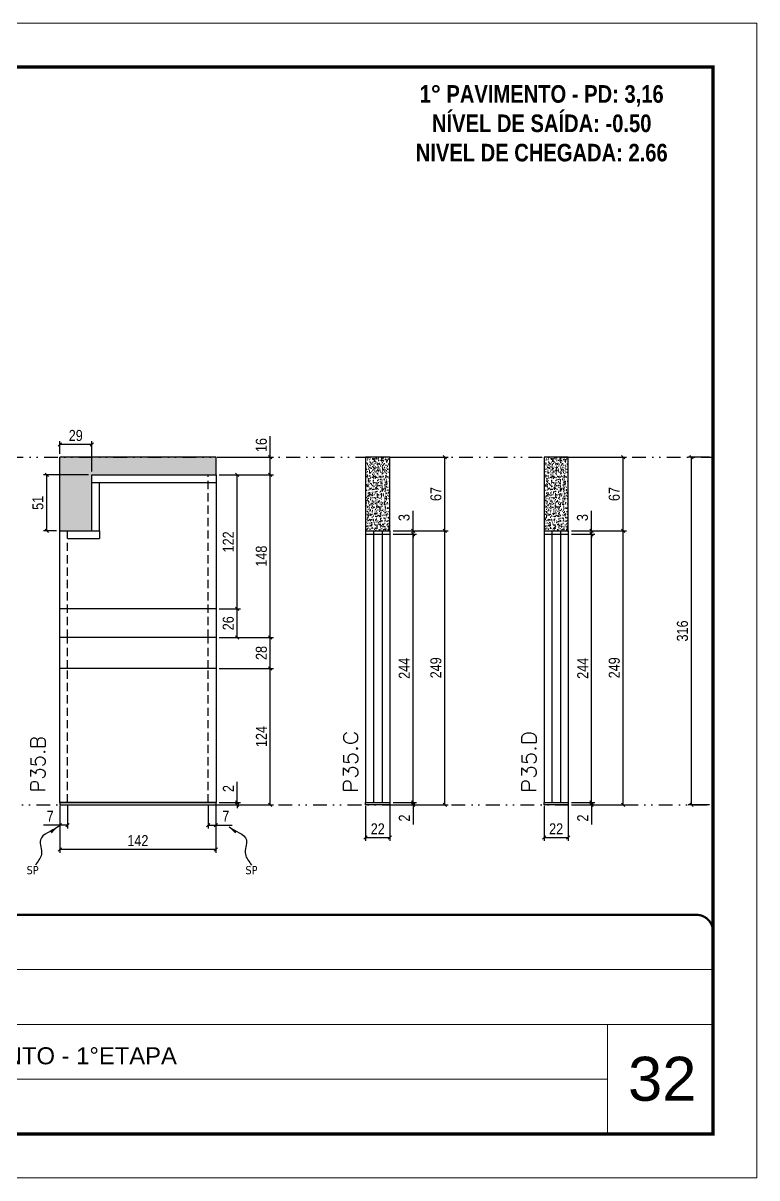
# Model space of a CAD drawing. Extents: x 14400 to 24104, y -21631 to 6985.
# Drawn here: x 20000 to 20667, y -2105 to -1055 of the extents above; entities that cross this region are included whole.
import ezdxf

# ---------------------------------------------------------------- set-up
doc = ezdxf.new("R2010")
doc.units = 0
for name, pattern in [('CONTINUO', [0]), ('DASHED', [0.75, 0.5, -0.25]), ('DIVIDE2', [0.625, 0.25, -0.125, 0, -0.125, 0, -0.125]), ('HIDDEN', [0.375, 0.25, -0.125])]:
    doc.linetypes.add(name, pattern=pattern)
for name, color, linetype, lineweight in [('CARIMBO', 255, 'Continuous', 9), ('Folhas', 255, 'Continuous', 9), ('SARRAFO DE PRESSAO', 251, 'DASHED', 9), ('Texto Seção', 7, 'Continuous', 15)]:
    doc.layers.add(name, color=color, linetype=linetype, lineweight=lineweight)
for name, color, linetype in [('COTA', 241, 'Continuous'), ('NOMENCLATURA', 7, 'Continuous'), ('Nível', 160, 'Continuous'), ('Painéis', 200, 'Continuous'), ('SARR_2.2x7', 40, 'Continuous'), ('texto', 7, 'Continuous')]:
    doc.layers.add(name, color=color, linetype=linetype)
doc.styles.add('ARIAL', font='arial.ttf')
doc.styles.add('COTA TECNICA', font='techl___.ttf', dxfattribs={"height": 10})
doc.styles.add('COTA TECNICA-50', font='techl___.ttf', dxfattribs={"height": 10})
doc.styles.add('REGUA-120', font='ROMANS.shx', dxfattribs={"height": 15})
doc.styles.add('ROMANC', font='techb___.ttf', dxfattribs={"height": 2.5})
doc.styles.get("Standard").update_dxf_attribs({"font": 'arial.ttf'})
doc.dimstyles.new('COTA PAINEL-50', dxfattribs={"dimtxt": 10, "dimasz": 3, "dimexe": 3, "dimexo": 3, "dimgap": 3, "dimtad": 1, "dimdec": 1, "dimzin": 12, "dimdsep": 46, "dimtxsty": 'COTA TECNICA-50', "dimblk1": 'OBLIQUE', "dimblk2": 'OBLIQUE', "dimsah": 1, "dimcen": 0.9, "dimclrd": 4, "dimclre": 4, "dimclrt": 240, "dimadec": 1, "dimazin": 3, "dimtfac": 1, "dimtdec": 1, "dimtmove": 0, "dimatfit": 3, "dimfxl": 1, "dimtolj": 1, "dimtzin": 12, "dimarcsym": 0})
doc.dimstyles.new('PAINEL', dxfattribs={"dimtxt": 10, "dimasz": 3, "dimexe": 3, "dimexo": 3, "dimgap": 3, "dimtad": 1, "dimdec": 1, "dimzin": 12, "dimdsep": 46, "dimtxsty": 'COTA TECNICA', "dimblk1": 'OBLIQUE', "dimblk2": 'OBLIQUE', "dimsah": 1, "dimcen": 0.9, "dimclrd": 4, "dimclre": 4, "dimclrt": 240, "dimadec": 1, "dimazin": 3, "dimtfac": 1, "dimtdec": 1, "dimtmove": 0, "dimatfit": 3, "dimfxl": 1, "dimtolj": 1, "dimtzin": 12, "dimarcsym": 0})
doc.dimstyles.get("Standard").update_dxf_attribs({"dimtxt": 0.18, "dimasz": 0.18, "dimexe": 0.18, "dimexo": 0.0625, "dimgap": 0.09, "dimtad": 0, "dimtih": 1, "dimtoh": 1, "dimdec": 4, "dimzin": 0, "dimdsep": 46, "dimtxsty": 'Standard', "dimcen": 0.09, "dimadec": 0, "dimazin": 0, "dimtfac": 1, "dimtdec": 4, "dimtofl": 0, "dimtmove": 0, "dimatfit": 3, "dimfxl": 1, "dimtolj": 1, "dimtzin": 0, "dimarcsym": 0})

# ---------------------------------------------------------------- blocks, each defined once
blk = doc.blocks.new('9999999999')
at = {"color": 30, "linetype": 'CONTINUO'}
for p, q in [((98564.6, 34379.6), (99584, 34379.6)), ((98564.6, 34329.8), (99488, 34329.8)), ((99584, 34329.8), (99488, 34329.8)), ((99488, 34329.8), (99488, 34230.2)), ((98564.6, 34280), (99488, 34280))]:
    blk.add_line(p, q, dxfattribs=at)
at = {"color": 30, "linetype": 'CONTINUO', "const_width": 2}
blk.add_lwpolyline([(99584, 34230.2), (99584, 34414.4, 0.414214), (99569, 34429.4), (98229, 34429.4, 0.414214), (98214, 34414.4), (98214, 34245.2, 0.414214), (98229, 34230.2), (99584, 34230.2)], format="xyb", dxfattribs=at)
at = {"layer": 'Folhas'}
blk.add_lwpolyline([(98139, 34190.2), (99624, 34190.2), (99624, 35240.2), (98139, 35240.2)], close=True, dxfattribs=at)
at = {"layer": 'Folhas', "color": 30, "const_width": 3}
blk.add_lwpolyline([(98214, 34230.2), (99584, 34230.2), (99584, 35200.2), (98214, 35200.2)], close=True, dxfattribs=at)
at = {"color": 7, "linetype": 'Continuous', "ltscale": 5, "style": 'ARIAL'}
blk.add_text('1°PAVIMENTO - 1°ETAPA', height=15.483, dxfattribs=at).set_placement((98837.7, 34293.5))
blk = doc.blocks.new('_Oblique')
at = {"color": 0, "linetype": 'ByBlock', "lineweight": -2}
blk.add_line((-0.5, -0.5), (0.5, 0.5), dxfattribs=at)
blk = doc.blocks.new('*D1752')
at = {"layer": 'COTA', "color": 4, "lineweight": -2, "transparency": 16777216}
for p, q in [((20311.2, -1767), (20311.2, -1798.9)), ((20333.2, -1767), (20333.2, -1798.9)), ((20311.2, -1795.9), (20333.2, -1795.9))]:
    blk.add_line(p, q, dxfattribs=at)
at = {"layer": 'Defpoints', "color": 0, "transparency": 16777216}
for p in [(20311.2, -1764), (20333.2, -1764), (20333.2, -1795.9)]:
    blk.add_point(p, dxfattribs=at)
at = {"layer": 'COTA', "color": 4, "lineweight": -2, "transparency": 16777216, "xscale": 3, "yscale": 3, "zscale": 3, "rotation": 180}
blk.add_blockref('_Oblique', (20311.2, -1795.9), dxfattribs=at)
at = {"layer": 'COTA', "color": 4, "lineweight": -2, "transparency": 16777216, "xscale": 3, "yscale": 3, "zscale": 3}
blk.add_blockref('_Oblique', (20333.2, -1795.9), dxfattribs=at)
at = {"layer": 'COTA', "color": 240, "transparency": 16777216, "insert": (20322.2, -1787.9), "char_height": 10, "attachment_point": 5, "style": 'COTA TECNICA'}
blk.add_mtext('\\A1;22', dxfattribs=at)
blk = doc.blocks.new('*D1753')
at = {"layer": 'COTA', "color": 4, "lineweight": -2, "transparency": 16777216}
for p, q in [((20354.4, -1764), (20354.4, -1761)), ((20336.2, -1764), (20357.4, -1764)), ((20336.2, -1766), (20357.4, -1766)), ((20354.4, -1764), (20354.4, -1766)), ((20354.4, -1766), (20354.4, -1784.1))]:
    blk.add_line(p, q, dxfattribs=at)
at = {"layer": 'Defpoints', "color": 0, "transparency": 16777216}
for p in [(20333.2, -1764), (20333.2, -1766), (20354.4, -1764)]:
    blk.add_point(p, dxfattribs=at)
at = {"layer": 'COTA', "color": 4, "lineweight": -2, "transparency": 16777216, "xscale": 3, "yscale": 3, "zscale": 3}
for p, rotation in [((20354.4, -1764), 270), ((20354.4, -1766), 90)]:
    blk.add_blockref('_Oblique', p, dxfattribs=dict(at, rotation=rotation))
at = {"layer": 'COTA', "color": 240, "transparency": 16777216, "insert": (20346.4, -1778.1), "char_height": 10, "attachment_point": 5, "rotation": 90, "style": 'COTA TECNICA-50'}
blk.add_mtext('\\A1;2', dxfattribs=at)
blk = doc.blocks.new('*D1754')
at = {"layer": 'COTA', "color": 4, "lineweight": -2, "transparency": 16777216}
for p, q in [((20336.2, -1517), (20386.2, -1517)), ((20383.2, -1766), (20383.2, -1517)), ((20336.2, -1766), (20386.2, -1766))]:
    blk.add_line(p, q, dxfattribs=at)
at = {"layer": 'Defpoints', "color": 0, "transparency": 16777216}
for p in [(20333.2, -1517), (20383.2, -1517), (20333.2, -1766)]:
    blk.add_point(p, dxfattribs=at)
at = {"layer": 'COTA', "color": 4, "lineweight": -2, "transparency": 16777216, "xscale": 3, "yscale": 3, "zscale": 3}
for p, rotation in [((20383.2, -1517), 90), ((20383.2, -1766), 270)]:
    blk.add_blockref('_Oblique', p, dxfattribs=dict(at, rotation=rotation))
at = {"layer": 'COTA', "color": 240, "transparency": 16777216, "insert": (20375.1, -1641.5), "char_height": 10, "attachment_point": 5, "rotation": 90, "style": 'COTA TECNICA-50'}
blk.add_mtext('\\A1;249', dxfattribs=at)
blk = doc.blocks.new('*D1759')
at = {"layer": 'COTA', "color": 4, "lineweight": -2, "transparency": 16777216}
for p, q in [((20336.2, -1450), (20386.2, -1450)), ((20383.2, -1517), (20383.2, -1450)), ((20336.2, -1517), (20386.2, -1517))]:
    blk.add_line(p, q, dxfattribs=at)
at = {"layer": 'Defpoints', "color": 0, "transparency": 16777216}
for p in [(20333.2, -1450), (20383.2, -1450), (20333.2, -1517)]:
    blk.add_point(p, dxfattribs=at)
at = {"layer": 'COTA', "color": 4, "lineweight": -2, "transparency": 16777216, "xscale": 3, "yscale": 3, "zscale": 3}
for p, rotation in [((20383.2, -1450), 90), ((20383.2, -1517), 270)]:
    blk.add_blockref('_Oblique', p, dxfattribs=dict(at, rotation=rotation))
at = {"layer": 'COTA', "color": 240, "transparency": 16777216, "insert": (20375.1, -1483.5), "char_height": 10, "attachment_point": 5, "rotation": 90, "style": 'COTA TECNICA'}
blk.add_mtext('\\A1;67', dxfattribs=at)
blk = doc.blocks.new('*D1736')
at = {"layer": 'COTA', "color": 4, "lineweight": -2, "transparency": 16777216}
for p, q in [((20033.1, -1767), (20033.1, -1809.7)), ((20175.1, -1767), (20175.1, -1809.7)), ((20175.1, -1806.7), (20033.1, -1806.7))]:
    blk.add_line(p, q, dxfattribs=at)
at = {"layer": 'Defpoints', "color": 0, "transparency": 16777216}
for p in [(20033.1, -1764), (20175.1, -1764), (20033.1, -1806.7)]:
    blk.add_point(p, dxfattribs=at)
at = {"layer": 'COTA', "color": 4, "lineweight": -2, "transparency": 16777216, "xscale": 3, "yscale": 3, "zscale": 3, "rotation": 180}
blk.add_blockref('_Oblique', (20033.1, -1806.7), dxfattribs=at)
at = {"layer": 'COTA', "color": 4, "lineweight": -2, "transparency": 16777216, "xscale": 3, "yscale": 3, "zscale": 3}
blk.add_blockref('_Oblique', (20175.1, -1806.7), dxfattribs=at)
at = {"layer": 'COTA', "color": 240, "transparency": 16777216, "insert": (20104.1, -1798.6), "char_height": 10, "attachment_point": 5, "style": 'COTA TECNICA'}
blk.add_mtext('\\A1;142', dxfattribs=at)
blk = doc.blocks.new('*D1737')
at = {"layer": 'COTA', "color": 4, "lineweight": -2, "transparency": 16777216}
for p, q in [((20168.1, -1767), (20168.1, -1787.5)), ((20175.1, -1769), (20175.1, -1787.5)), ((20168.1, -1784.5), (20175.1, -1784.5)), ((20175.1, -1784.5), (20189.9, -1784.5))]:
    blk.add_line(p, q, dxfattribs=at)
at = {"layer": 'Defpoints', "color": 0, "transparency": 16777216}
for p in [(20168.1, -1764), (20175.1, -1766), (20175.1, -1784.5)]:
    blk.add_point(p, dxfattribs=at)
at = {"layer": 'COTA', "color": 4, "lineweight": -2, "transparency": 16777216, "xscale": 3, "yscale": 3, "zscale": 3, "rotation": 180}
blk.add_blockref('_Oblique', (20168.1, -1784.5), dxfattribs=at)
at = {"layer": 'COTA', "color": 4, "lineweight": -2, "transparency": 16777216, "xscale": 3, "yscale": 3, "zscale": 3}
blk.add_blockref('_Oblique', (20175.1, -1784.5), dxfattribs=at)
at = {"layer": 'COTA', "color": 240, "transparency": 16777216, "insert": (20184, -1776.5), "char_height": 10, "attachment_point": 5, "style": 'COTA TECNICA-50'}
blk.add_mtext('\\A1;7', dxfattribs=at)
blk = doc.blocks.new('*D1738')
at = {"layer": 'COTA', "color": 4, "lineweight": -2, "transparency": 16777216}
for p, q in [((20033.1, -1769), (20033.1, -1787.5)), ((20040.1, -1767), (20040.1, -1787.5)), ((20033.1, -1784.5), (20018.4, -1784.5)), ((20040.1, -1784.5), (20033.1, -1784.5))]:
    blk.add_line(p, q, dxfattribs=at)
at = {"layer": 'Defpoints', "color": 0, "transparency": 16777216}
for p in [(20033.1, -1766), (20040.1, -1764), (20033.1, -1784.5)]:
    blk.add_point(p, dxfattribs=at)
at = {"layer": 'COTA', "color": 4, "lineweight": -2, "transparency": 16777216, "xscale": 3, "yscale": 3, "zscale": 3, "rotation": 180}
blk.add_blockref('_Oblique', (20033.1, -1784.5), dxfattribs=at)
at = {"layer": 'COTA', "color": 4, "lineweight": -2, "transparency": 16777216, "xscale": 3, "yscale": 3, "zscale": 3}
blk.add_blockref('_Oblique', (20040.1, -1784.5), dxfattribs=at)
at = {"layer": 'COTA', "color": 240, "transparency": 16777216, "insert": (20024.3, -1776.5), "char_height": 10, "attachment_point": 5, "style": 'COTA TECNICA-50'}
blk.add_mtext('\\A1;7', dxfattribs=at)
blk = doc.blocks.new('*D1762')
at = {"layer": 'COTA', "color": 4, "linetype": 'ByBlock', "lineweight": -2, "transparency": 16777216}
for p, q in [((20178.1, -1642), (20227.5, -1642)), ((20224.5, -1766), (20224.5, -1642)), ((20178.1, -1766), (20227.5, -1766))]:
    blk.add_line(p, q, dxfattribs=at)
at = {"layer": 'Defpoints', "color": 0, "linetype": 'ByBlock', "transparency": 16777216}
for p in [(20175.1, -1642), (20224.5, -1642), (20175.1, -1766)]:
    blk.add_point(p, dxfattribs=at)
at = {"layer": 'COTA', "color": 4, "linetype": 'ByBlock', "lineweight": -2, "transparency": 16777216, "xscale": 3, "yscale": 3, "zscale": 3}
for p, rotation in [((20224.5, -1642), 90), ((20224.5, -1766), 270)]:
    blk.add_blockref('_Oblique', p, dxfattribs=dict(at, rotation=rotation))
at = {"layer": 'COTA', "color": 240, "linetype": 'ByBlock', "transparency": 16777216, "insert": (20216.4, -1704), "char_height": 10, "attachment_point": 5, "rotation": 90, "style": 'COTA TECNICA'}
blk.add_mtext('\\A1;124', dxfattribs=at)
blk = doc.blocks.new('*D1739')
at = {"layer": 'COTA', "color": 4, "lineweight": -2, "transparency": 16777216}
for p, q in [((20194.4, -1764), (20194.4, -1745.2)), ((20178.1, -1764), (20197.4, -1764)), ((20178.1, -1766), (20197.4, -1766)), ((20194.4, -1766), (20194.4, -1764)), ((20194.4, -1766), (20194.4, -1769))]:
    blk.add_line(p, q, dxfattribs=at)
at = {"layer": 'Defpoints', "color": 0, "transparency": 16777216}
for p in [(20175.1, -1764), (20175.1, -1766), (20194.4, -1766)]:
    blk.add_point(p, dxfattribs=at)
at = {"layer": 'COTA', "color": 4, "lineweight": -2, "transparency": 16777216, "xscale": 3, "yscale": 3, "zscale": 3}
for p, rotation in [((20194.4, -1764), 270), ((20194.4, -1766), 90)]:
    blk.add_blockref('_Oblique', p, dxfattribs=dict(at, rotation=rotation))
at = {"layer": 'COTA', "color": 240, "transparency": 16777216, "insert": (20186.4, -1751.3), "char_height": 10, "attachment_point": 5, "rotation": 90, "style": 'COTA TECNICA-50'}
blk.add_mtext('\\A1;2', dxfattribs=at)
blk = doc.blocks.new('*D1763')
at = {"layer": 'COTA', "color": 4, "linetype": 'ByBlock', "lineweight": -2, "transparency": 16777216}
for p, q in [((20178.1, -1642), (20227.5, -1642)), ((20224.5, -1766), (20224.5, -1642)), ((20178.1, -1766), (20227.5, -1766))]:
    blk.add_line(p, q, dxfattribs=at)
at = {"layer": 'Defpoints', "color": 0, "linetype": 'ByBlock', "transparency": 16777216}
for p in [(20175.1, -1642), (20224.5, -1642), (20175.1, -1766)]:
    blk.add_point(p, dxfattribs=at)
at = {"layer": 'COTA', "color": 4, "linetype": 'ByBlock', "lineweight": -2, "transparency": 16777216, "xscale": 3, "yscale": 3, "zscale": 3}
for p, rotation in [((20224.5, -1642), 90), ((20224.5, -1766), 270)]:
    blk.add_blockref('_Oblique', p, dxfattribs=dict(at, rotation=rotation))
at = {"layer": 'COTA', "color": 240, "linetype": 'ByBlock', "transparency": 16777216, "insert": (20216.4, -1704), "char_height": 10, "attachment_point": 5, "rotation": 90, "style": 'COTA TECNICA'}
blk.add_mtext('\\A1;124', dxfattribs=at)
blk = doc.blocks.new('*D1770')
at = {"layer": 'COTA', "color": 4, "lineweight": -2, "transparency": 16777216}
for p, q in [((20178.1, -1588), (20197.4, -1588)), ((20194.4, -1614), (20194.4, -1588)), ((20178.1, -1614), (20197.4, -1614))]:
    blk.add_line(p, q, dxfattribs=at)
at = {"layer": 'Defpoints', "color": 0, "transparency": 16777216}
for p in [(20175.1, -1588), (20194.4, -1588), (20175.1, -1614)]:
    blk.add_point(p, dxfattribs=at)
at = {"layer": 'COTA', "color": 4, "lineweight": -2, "transparency": 16777216, "xscale": 3, "yscale": 3, "zscale": 3}
for p, rotation in [((20194.4, -1588), 90), ((20194.4, -1614), 270)]:
    blk.add_blockref('_Oblique', p, dxfattribs=dict(at, rotation=rotation))
at = {"layer": 'COTA', "color": 240, "transparency": 16777216, "insert": (20186.3, -1601), "char_height": 10, "attachment_point": 5, "rotation": 90, "style": 'COTA TECNICA'}
blk.add_mtext('\\A1;26', dxfattribs=at)
blk = doc.blocks.new('*D1769')
at = {"layer": 'COTA', "color": 4, "lineweight": -2, "transparency": 16777216}
for p, q in [((20336.2, -1520), (20357.4, -1520)), ((20354.4, -1764), (20354.4, -1520)), ((20336.2, -1764), (20357.4, -1764))]:
    blk.add_line(p, q, dxfattribs=at)
at = {"layer": 'Defpoints', "color": 0, "transparency": 16777216}
for p in [(20333.2, -1520), (20354.4, -1520), (20333.2, -1764)]:
    blk.add_point(p, dxfattribs=at)
at = {"layer": 'COTA', "color": 4, "lineweight": -2, "transparency": 16777216, "xscale": 3, "yscale": 3, "zscale": 3}
for p, rotation in [((20354.4, -1520), 90), ((20354.4, -1764), 270)]:
    blk.add_blockref('_Oblique', p, dxfattribs=dict(at, rotation=rotation))
at = {"layer": 'COTA', "color": 240, "transparency": 16777216, "insert": (20346.3, -1642), "char_height": 10, "attachment_point": 5, "rotation": 90, "style": 'COTA TECNICA'}
blk.add_mtext('\\A1;244', dxfattribs=at)
blk = doc.blocks.new('*D1755')
at = {"layer": 'COTA', "color": 4, "lineweight": -2, "transparency": 16777216}
for p, q in [((20473.4, -1767), (20473.4, -1798.9)), ((20495.4, -1767), (20495.4, -1798.9)), ((20473.4, -1795.9), (20495.4, -1795.9))]:
    blk.add_line(p, q, dxfattribs=at)
at = {"layer": 'Defpoints', "color": 0, "transparency": 16777216}
for p in [(20473.4, -1764), (20495.4, -1764), (20495.4, -1795.9)]:
    blk.add_point(p, dxfattribs=at)
at = {"layer": 'COTA', "color": 4, "lineweight": -2, "transparency": 16777216, "xscale": 3, "yscale": 3, "zscale": 3, "rotation": 180}
blk.add_blockref('_Oblique', (20473.4, -1795.9), dxfattribs=at)
at = {"layer": 'COTA', "color": 4, "lineweight": -2, "transparency": 16777216, "xscale": 3, "yscale": 3, "zscale": 3}
blk.add_blockref('_Oblique', (20495.4, -1795.9), dxfattribs=at)
at = {"layer": 'COTA', "color": 240, "transparency": 16777216, "insert": (20484.4, -1787.9), "char_height": 10, "attachment_point": 5, "style": 'COTA TECNICA'}
blk.add_mtext('\\A1;22', dxfattribs=at)
blk = doc.blocks.new('*D1756')
at = {"layer": 'COTA', "color": 4, "lineweight": -2, "transparency": 16777216}
for p, q in [((20516.6, -1764), (20516.6, -1761)), ((20498.4, -1764), (20519.6, -1764)), ((20498.4, -1766), (20519.6, -1766)), ((20516.6, -1764), (20516.6, -1766)), ((20516.6, -1766), (20516.6, -1784.1))]:
    blk.add_line(p, q, dxfattribs=at)
at = {"layer": 'Defpoints', "color": 0, "transparency": 16777216}
for p in [(20495.4, -1764), (20495.4, -1766), (20516.6, -1764)]:
    blk.add_point(p, dxfattribs=at)
at = {"layer": 'COTA', "color": 4, "lineweight": -2, "transparency": 16777216, "xscale": 3, "yscale": 3, "zscale": 3}
for p, rotation in [((20516.6, -1764), 270), ((20516.6, -1766), 90)]:
    blk.add_blockref('_Oblique', p, dxfattribs=dict(at, rotation=rotation))
at = {"layer": 'COTA', "color": 240, "transparency": 16777216, "insert": (20508.6, -1778.1), "char_height": 10, "attachment_point": 5, "rotation": 90, "style": 'COTA TECNICA-50'}
blk.add_mtext('\\A1;2', dxfattribs=at)
blk = doc.blocks.new('*D1757')
at = {"layer": 'COTA', "color": 4, "lineweight": -2, "transparency": 16777216}
for p, q in [((20498.4, -1517), (20548.4, -1517)), ((20545.4, -1766), (20545.4, -1517)), ((20498.4, -1766), (20548.4, -1766))]:
    blk.add_line(p, q, dxfattribs=at)
at = {"layer": 'Defpoints', "color": 0, "transparency": 16777216}
for p in [(20495.4, -1517), (20545.4, -1517), (20495.4, -1766)]:
    blk.add_point(p, dxfattribs=at)
at = {"layer": 'COTA', "color": 4, "lineweight": -2, "transparency": 16777216, "xscale": 3, "yscale": 3, "zscale": 3}
for p, rotation in [((20545.4, -1517), 90), ((20545.4, -1766), 270)]:
    blk.add_blockref('_Oblique', p, dxfattribs=dict(at, rotation=rotation))
at = {"layer": 'COTA', "color": 240, "transparency": 16777216, "insert": (20537.3, -1641.5), "char_height": 10, "attachment_point": 5, "rotation": 90, "style": 'COTA TECNICA-50'}
blk.add_mtext('\\A1;249', dxfattribs=at)
blk = doc.blocks.new('*D1771')
at = {"layer": 'COTA', "color": 4, "lineweight": -2, "transparency": 16777216}
for p, q in [((20498.4, -1450), (20548.4, -1450)), ((20545.4, -1517), (20545.4, -1450)), ((20498.4, -1517), (20548.4, -1517))]:
    blk.add_line(p, q, dxfattribs=at)
at = {"layer": 'Defpoints', "color": 0, "transparency": 16777216}
for p in [(20495.4, -1450), (20545.4, -1450), (20495.4, -1517)]:
    blk.add_point(p, dxfattribs=at)
at = {"layer": 'COTA', "color": 4, "lineweight": -2, "transparency": 16777216, "xscale": 3, "yscale": 3, "zscale": 3}
for p, rotation in [((20545.4, -1450), 90), ((20545.4, -1517), 270)]:
    blk.add_blockref('_Oblique', p, dxfattribs=dict(at, rotation=rotation))
at = {"layer": 'COTA', "color": 240, "transparency": 16777216, "insert": (20537.3, -1483.5), "char_height": 10, "attachment_point": 5, "rotation": 90, "style": 'COTA TECNICA'}
blk.add_mtext('\\A1;67', dxfattribs=at)
blk = doc.blocks.new('*D1772')
at = {"layer": 'COTA', "color": 4, "lineweight": -2, "transparency": 16777216}
for p, q in [((20498.4, -1520), (20519.6, -1520)), ((20516.6, -1764), (20516.6, -1520)), ((20498.4, -1764), (20519.6, -1764))]:
    blk.add_line(p, q, dxfattribs=at)
at = {"layer": 'Defpoints', "color": 0, "transparency": 16777216}
for p in [(20495.4, -1520), (20516.6, -1520), (20495.4, -1764)]:
    blk.add_point(p, dxfattribs=at)
at = {"layer": 'COTA', "color": 4, "lineweight": -2, "transparency": 16777216, "xscale": 3, "yscale": 3, "zscale": 3}
for p, rotation in [((20516.6, -1520), 90), ((20516.6, -1764), 270)]:
    blk.add_blockref('_Oblique', p, dxfattribs=dict(at, rotation=rotation))
at = {"layer": 'COTA', "color": 240, "transparency": 16777216, "insert": (20508.6, -1642), "char_height": 10, "attachment_point": 5, "rotation": 90, "style": 'COTA TECNICA'}
blk.add_mtext('\\A1;244', dxfattribs=at)
blk = doc.blocks.new('*D1758')
at = {"layer": 'COTA', "color": 4, "lineweight": -2, "transparency": 16777216}
for p, q in [((20624, -1450), (20604.5, -1450)), ((20607.5, -1766), (20607.5, -1450)), ((20624, -1766), (20604.5, -1766))]:
    blk.add_line(p, q, dxfattribs=at)
at = {"layer": 'Defpoints', "color": 0, "transparency": 16777216}
for p in [(20607.5, -1450), (20627, -1450), (20627, -1766)]:
    blk.add_point(p, dxfattribs=at)
at = {"layer": 'COTA', "color": 4, "lineweight": -2, "transparency": 16777216, "xscale": 3, "yscale": 3, "zscale": 3}
for p, rotation in [((20607.5, -1450), 90), ((20607.5, -1766), 270)]:
    blk.add_blockref('_Oblique', p, dxfattribs=dict(at, rotation=rotation))
at = {"layer": 'COTA', "color": 240, "transparency": 16777216, "insert": (20599.3, -1608), "char_height": 10, "attachment_point": 5, "rotation": 90, "style": 'COTA TECNICA'}
blk.add_mtext('\\A1;316', dxfattribs=at)
blk = doc.blocks.new('*D1773')
at = {"layer": 'COTA', "color": 4, "lineweight": -2, "transparency": 16777216}
for p, q in [((20354.4, -1517), (20354.4, -1498.7)), ((20336.2, -1517), (20357.4, -1517)), ((20336.2, -1520), (20357.4, -1520)), ((20354.4, -1520), (20354.4, -1517)), ((20354.4, -1520), (20354.4, -1523))]:
    blk.add_line(p, q, dxfattribs=at)
at = {"layer": 'Defpoints', "color": 0, "transparency": 16777216}
for p in [(20333.2, -1517), (20333.2, -1520), (20354.4, -1517)]:
    blk.add_point(p, dxfattribs=at)
at = {"layer": 'COTA', "color": 4, "lineweight": -2, "transparency": 16777216, "xscale": 3, "yscale": 3, "zscale": 3}
for p, rotation in [((20354.4, -1517), 270), ((20354.4, -1520), 90)]:
    blk.add_blockref('_Oblique', p, dxfattribs=dict(at, rotation=rotation))
at = {"layer": 'COTA', "color": 240, "transparency": 16777216, "insert": (20346.2, -1504.9), "char_height": 10, "attachment_point": 5, "rotation": 90, "style": 'COTA TECNICA'}
blk.add_mtext('\\A1;3', dxfattribs=at)
blk = doc.blocks.new('*D1774')
at = {"layer": 'COTA', "color": 4, "lineweight": -2, "transparency": 16777216}
for p, q in [((20516.6, -1517), (20516.6, -1498.7)), ((20498.4, -1517), (20519.6, -1517)), ((20498.4, -1520), (20519.6, -1520)), ((20516.6, -1520), (20516.6, -1517)), ((20516.6, -1520), (20516.6, -1523))]:
    blk.add_line(p, q, dxfattribs=at)
at = {"layer": 'Defpoints', "color": 0, "transparency": 16777216}
for p in [(20495.4, -1517), (20495.4, -1520), (20516.6, -1517)]:
    blk.add_point(p, dxfattribs=at)
at = {"layer": 'COTA', "color": 4, "lineweight": -2, "transparency": 16777216, "xscale": 3, "yscale": 3, "zscale": 3}
for p, rotation in [((20516.6, -1517), 270), ((20516.6, -1520), 90)]:
    blk.add_blockref('_Oblique', p, dxfattribs=dict(at, rotation=rotation))
at = {"layer": 'COTA', "color": 240, "transparency": 16777216, "insert": (20508.4, -1504.9), "char_height": 10, "attachment_point": 5, "rotation": 90, "style": 'COTA TECNICA'}
blk.add_mtext('\\A1;3', dxfattribs=at)
blk = doc.blocks.new('*D1775')
at = {"layer": 'COTA', "color": 4, "lineweight": -2, "transparency": 16777216}
for p, q in [((20059.1, -1466), (20018.3, -1466)), ((20021.3, -1517), (20021.3, -1466)), ((20030.1, -1517), (20018.3, -1517))]:
    blk.add_line(p, q, dxfattribs=at)
at = {"layer": 'Defpoints', "color": 0, "transparency": 16777216}
for p in [(20021.3, -1466), (20062.1, -1466), (20033.1, -1517)]:
    blk.add_point(p, dxfattribs=at)
at = {"layer": 'COTA', "color": 4, "lineweight": -2, "transparency": 16777216, "xscale": 3, "yscale": 3, "zscale": 3}
for p, rotation in [((20021.3, -1466), 90), ((20021.3, -1517), 270)]:
    blk.add_blockref('_Oblique', p, dxfattribs=dict(at, rotation=rotation))
at = {"layer": 'COTA', "color": 240, "transparency": 16777216, "insert": (20013.2, -1491.5), "char_height": 10, "attachment_point": 5, "rotation": 90, "style": 'COTA TECNICA'}
blk.add_mtext('\\A1;51', dxfattribs=at)
blk = doc.blocks.new('*D1776')
at = {"layer": 'COTA', "color": 4, "lineweight": -2, "transparency": 16777216}
for p, q in [((20033.1, -1447), (20033.1, -1435.4)), ((20062.1, -1438.4), (20033.1, -1438.4)), ((20062.1, -1463), (20062.1, -1435.4))]:
    blk.add_line(p, q, dxfattribs=at)
at = {"layer": 'Defpoints', "color": 0, "transparency": 16777216}
for p in [(20033.1, -1438.4), (20033.1, -1450), (20062.1, -1466)]:
    blk.add_point(p, dxfattribs=at)
at = {"layer": 'COTA', "color": 4, "lineweight": -2, "transparency": 16777216, "xscale": 3, "yscale": 3, "zscale": 3, "rotation": 180}
blk.add_blockref('_Oblique', (20033.1, -1438.4), dxfattribs=at)
at = {"layer": 'COTA', "color": 4, "lineweight": -2, "transparency": 16777216, "xscale": 3, "yscale": 3, "zscale": 3}
blk.add_blockref('_Oblique', (20062.1, -1438.4), dxfattribs=at)
at = {"layer": 'COTA', "color": 240, "transparency": 16777216, "insert": (20047.6, -1430.3), "char_height": 10, "attachment_point": 5, "style": 'COTA TECNICA'}
blk.add_mtext('\\A1;29', dxfattribs=at)
blk = doc.blocks.new('*D1777')
at = {"layer": 'COTA', "color": 4, "lineweight": -2, "transparency": 16777216}
for p, q in [((20178.1, -1614), (20227.5, -1614)), ((20224.5, -1642), (20224.5, -1614)), ((20178.1, -1642), (20227.5, -1642))]:
    blk.add_line(p, q, dxfattribs=at)
at = {"layer": 'Defpoints', "color": 0, "transparency": 16777216}
for p in [(20175.1, -1614), (20224.5, -1614), (20175.1, -1642)]:
    blk.add_point(p, dxfattribs=at)
at = {"layer": 'COTA', "color": 4, "lineweight": -2, "transparency": 16777216, "xscale": 3, "yscale": 3, "zscale": 3}
for p, rotation in [((20224.5, -1614), 90), ((20224.5, -1642), 270)]:
    blk.add_blockref('_Oblique', p, dxfattribs=dict(at, rotation=rotation))
at = {"layer": 'COTA', "color": 240, "transparency": 16777216, "insert": (20216.4, -1628), "char_height": 10, "attachment_point": 5, "rotation": 90, "style": 'COTA TECNICA'}
blk.add_mtext('\\A1;28', dxfattribs=at)
blk = doc.blocks.new('*D1778')
at = {"layer": 'COTA', "color": 4, "lineweight": -2, "transparency": 16777216}
for p, q in [((20178.1, -1466), (20227.5, -1466)), ((20224.5, -1614), (20224.5, -1466)), ((20178.1, -1614), (20227.5, -1614))]:
    blk.add_line(p, q, dxfattribs=at)
at = {"layer": 'Defpoints', "color": 0, "transparency": 16777216}
for p in [(20175.1, -1466), (20224.5, -1466), (20175.1, -1614)]:
    blk.add_point(p, dxfattribs=at)
at = {"layer": 'COTA', "color": 4, "lineweight": -2, "transparency": 16777216, "xscale": 3, "yscale": 3, "zscale": 3}
for p, rotation in [((20224.5, -1466), 90), ((20224.5, -1614), 270)]:
    blk.add_blockref('_Oblique', p, dxfattribs=dict(at, rotation=rotation))
at = {"layer": 'COTA', "color": 240, "transparency": 16777216, "insert": (20216.4, -1540), "char_height": 10, "attachment_point": 5, "rotation": 90, "style": 'COTA TECNICA'}
blk.add_mtext('\\A1;148', dxfattribs=at)
blk = doc.blocks.new('*D1779')
at = {"layer": 'COTA', "color": 4, "lineweight": -2, "transparency": 16777216}
for p, q in [((20224.5, -1450), (20224.5, -1431)), ((20178.1, -1450), (20227.5, -1450)), ((20224.5, -1466), (20224.5, -1450)), ((20178.1, -1466), (20227.5, -1466))]:
    blk.add_line(p, q, dxfattribs=at)
at = {"layer": 'Defpoints', "color": 0, "transparency": 16777216}
for p in [(20175.1, -1450), (20224.5, -1450), (20175.1, -1466)]:
    blk.add_point(p, dxfattribs=at)
at = {"layer": 'COTA', "color": 4, "lineweight": -2, "transparency": 16777216, "xscale": 3, "yscale": 3, "zscale": 3}
for p, rotation in [((20224.5, -1450), 90), ((20224.5, -1466), 270)]:
    blk.add_blockref('_Oblique', p, dxfattribs=dict(at, rotation=rotation))
at = {"layer": 'COTA', "color": 240, "transparency": 16777216, "insert": (20216.4, -1439), "char_height": 10, "attachment_point": 5, "rotation": 90, "style": 'COTA TECNICA'}
blk.add_mtext('\\A1;16', dxfattribs=at)
blk = doc.blocks.new('*D1780')
at = {"layer": 'COTA', "color": 4, "lineweight": -2, "transparency": 16777216}
for p, q in [((20178.1, -1466), (20197.4, -1466)), ((20194.4, -1588), (20194.4, -1466)), ((20178.1, -1588), (20197.4, -1588))]:
    blk.add_line(p, q, dxfattribs=at)
at = {"layer": 'Defpoints', "color": 0, "transparency": 16777216}
for p in [(20175.1, -1466), (20194.4, -1466), (20175.1, -1588)]:
    blk.add_point(p, dxfattribs=at)
at = {"layer": 'COTA', "color": 4, "lineweight": -2, "transparency": 16777216, "xscale": 3, "yscale": 3, "zscale": 3}
for p, rotation in [((20194.4, -1466), 90), ((20194.4, -1588), 270)]:
    blk.add_blockref('_Oblique', p, dxfattribs=dict(at, rotation=rotation))
at = {"layer": 'COTA', "color": 240, "transparency": 16777216, "insert": (20186.3, -1527), "char_height": 10, "attachment_point": 5, "rotation": 90, "style": 'COTA TECNICA'}
blk.add_mtext('\\A1;122', dxfattribs=at)

msp = doc.modelspace()

# ---------------------------------------------------------------- hatches: boundary and pattern name
at = {"layer": 'COTA'}
h = msp.add_hatch(dxfattribs=at)
h.set_pattern_fill('AR-CONC', color=256, scale=0.03)
h.set_pattern_definition([(50, (3170, -6891.4506), (5.4655401, -0.4781726), [0.5715, -6.2865]), (355, (3170, -6891.4506), (-1.0573026, 5.7317054), [0.4572, -5.0292175]), (100.451445, (3170.4555, -6891.4905), (4.4082374, 5.2535326), [0.4857003, -5.3427073]), (46.1842, (3170, -6889.9266), (8.1323712, -1.2612698), [0.85725, -9.42975]), (96.63556, (3170.678, -6890.032), (7.122124, 7.4227837), [0.7285507, -8.0140682]), (351.18415, (3170, -6889.927), (7.122124, 7.4227837), [0.685799, -7.543792]), (21, (3170.762, -6890.3076), (4.5484317, -3.067956), [0.5715, -6.2865]), (326, (3170.762, -6890.3076), (1.8540609, 5.525639), [0.4572, -5.0292]), (71.451445, (3171.141, -6890.5633), (6.4024926, 2.457683), [0.4857003, -5.3426981]), (37.5, (3170, -6891.4506), (0.0926581, 2.53665117), [0, -4.96824, 0, -5.1054, 0, -5.04825]), (7.5, (3170, -6891.4506), (2.00458988, 3.00541724), [0, -2.91084, 0, -4.85394, 0, -1.92405]), (327.5, (3168.3007, -6891.4506), (4.06771786, -0.17186232), [0, -1.905, 0, -5.9436, 0, -7.8867]), (317.5, (3167.5387, -6891.4506), (4.44387544, 0.7627947), [0, -2.4765, 0, -3.94716, 0, -5.6007])])
h.paths.add_polyline_path([(20033.14, -1450.02), (20175.14, -1450.02), (20175.14, -1466.02), (20062.14, -1466.02), (20062.14, -1517.02), (20033.14, -1517.02)])
h = msp.add_hatch(dxfattribs=at)
h.set_pattern_fill('AR-CONC', color=256, scale=0.03)
h.set_pattern_definition([(50, (1571.158, -5742.8755), (5.4655401, -0.4781726), [0.5715, -6.2865]), (355, (1571.158, -5742.8755), (-1.0573026, 5.7317054), [0.4572, -5.0292175]), (100.451445, (1571.6135, -5742.9154), (4.4082374, 5.2535326), [0.4857003, -5.3427073]), (46.1842, (1571.158, -5741.3515), (8.1323712, -1.2612698), [0.85725, -9.42975]), (96.635558, (1571.836, -5741.457), (7.122124, 7.4227837), [0.7285507, -8.0140682]), (351.18415, (1571.158, -5741.3515), (7.122124, 7.4227837), [0.685799, -7.543792]), (21, (1571.92, -5741.7325), (4.5484317, -3.0679559), [0.5715, -6.2865]), (326, (1571.92, -5741.7325), (1.8540609, 5.525639), [0.4572, -5.0292]), (71.451445, (1572.299, -5741.988), (6.4024926, 2.457683), [0.4857003, -5.3426981]), (37.5, (1571.158, -5742.8755), (0.0926581, 2.53665117), [0, -4.96824, 0, -5.1054, 0, -5.04825]), (7.5, (1571.158, -5742.8755), (2.00458988, 3.00541724), [0, -2.91084, 0, -4.85394, 0, -1.92405]), (327.5, (1569.4588, -5742.8755), (4.06771786, -0.17186232), [0, -1.905, 0, -5.9436, 0, -7.8867]), (317.5, (1568.6968, -5742.8755), (4.44387544, 0.7627947), [0, -2.4765, 0, -3.94716, 0, -5.6007])])
h.paths.add_polyline_path([(20333.21, -1450.02), (20311.21, -1450.02), (20311.21, -1517.02), (20333.21, -1517.02)])
h = msp.add_hatch(dxfattribs=at)
h.set_pattern_fill('AR-CONC', color=256, scale=0.03)
h.set_pattern_definition([(50, (1733.383, -5742.8755), (5.4655401, -0.4781726), [0.5715, -6.2865]), (355, (1733.383, -5742.8755), (-1.0573026, 5.7317054), [0.4572, -5.0292175]), (100.451445, (1733.8383, -5742.9154), (4.4082374, 5.2535326), [0.4857003, -5.3427073]), (46.1842, (1733.383, -5741.3515), (8.1323712, -1.2612698), [0.85725, -9.42975]), (96.635558, (1734.0606, -5741.457), (7.122124, 7.4227837), [0.7285507, -8.0140682]), (351.18415, (1733.383, -5741.3515), (7.122124, 7.4227837), [0.685799, -7.543792]), (21, (1734.145, -5741.7325), (4.5484317, -3.0679559), [0.5715, -6.2865]), (326, (1734.145, -5741.7325), (1.8540609, 5.525639), [0.4572, -5.0292]), (71.451445, (1734.524, -5741.988), (6.4024926, 2.457683), [0.4857003, -5.3426981]), (37.5, (1733.3829, -5742.8755), (0.0926581, 2.53665117), [0, -4.96824, 0, -5.1054, 0, -5.04825]), (7.5, (1733.383, -5742.8755), (2.00458988, 3.00541724), [0, -2.91084, 0, -4.85394, 0, -1.92405]), (327.5, (1731.6836, -5742.8755), (4.06771786, -0.17186232), [0, -1.905, 0, -5.9436, 0, -7.8867]), (317.5, (1730.9216, -5742.8755), (4.44387544, 0.7627947), [0, -2.4765, 0, -3.94716, 0, -5.6007])])
h.paths.add_polyline_path([(20495.44, -1450.02), (20473.44, -1450.02), (20473.44, -1517.02), (20495.44, -1517.02)])

# ---------------------------------------------------------------- linework, layer by layer
for p, q in [((20033.14, -1517.02), (20033.14, -1450.02)), ((20175.14, -1450.02), (20033.14, -1450.02)), ((20175.14, -1466.02), (20175.14, -1450.02)), ((20062.14, -1517.02), (20069.14, -1517.02)), ((20069.14, -1517.02), (20069.14, -1524.02))]:
    msp.add_line(p, q, dxfattribs=at)
for points in [[(20311.21, -1517.02), (20333.21, -1517.02), (20333.21, -1450.02), (20311.21, -1450.02)], [(20473.44, -1517.02), (20495.44, -1517.02), (20495.44, -1450.02), (20473.44, -1450.02)]]:
    msp.add_lwpolyline(points, close=True, dxfattribs=at)
at = {"layer": 'Nível', "color": 4, "linetype": 'DIVIDE2', "ltscale": 50}
for p, q in [((19704.36, -1450.02), (20626.97, -1450.02)), ((19256.97, -1766.02), (20626.97, -1766.02))]:
    msp.add_line(p, q, dxfattribs=at)
at = {"layer": 'Painéis'}
for p, q in [((20062.14, -1466.02), (20175.14, -1466.02)), ((20062.14, -1517.02), (20062.14, -1466.02)), ((20175.14, -1466.02), (20175.14, -1764.02)), ((20033.14, -1764.02), (20033.14, -1517.02)), ((20033.14, -1517.02), (20062.14, -1517.02)), ((20311.21, -1517.02), (20311.21, -1764.02)), ((20311.21, -1517.02), (20333.21, -1517.02)), ((20311.21, -1520.02), (20333.21, -1520.02)), ((20333.21, -1517.02), (20333.21, -1764.02)), ((20473.44, -1517.02), (20473.44, -1764.02)), ((20473.44, -1517.02), (20495.44, -1517.02)), ((20473.44, -1520.02), (20495.44, -1520.02)), ((20495.44, -1517.02), (20495.44, -1764.02)), ((20175.14, -1588.02), (20033.14, -1588.02)), ((20175.14, -1614.02), (20033.14, -1614.02)), ((20175.14, -1642.02), (20033.14, -1642.02)), ((20033.14, -1764.02), (20175.14, -1764.02)), ((20311.21, -1764.02), (20333.21, -1764.02)), ((20311.21, -1766.02), (20311.21, -1764.02)), ((20333.21, -1766.02), (20311.21, -1766.02)), ((20333.21, -1764.02), (20333.21, -1766.02)), ((20473.44, -1764.02), (20495.44, -1764.02)), ((20473.44, -1766.02), (20473.44, -1764.02)), ((20495.44, -1766.02), (20473.44, -1766.02)), ((20495.44, -1764.02), (20495.44, -1766.02))]:
    msp.add_line(p, q, dxfattribs=at)
msp.add_lwpolyline([(20175.14, -1764.02), (20033.14, -1764.02), (20033.14, -1766.02), (20175.14, -1766.02)], close=True, dxfattribs=at)
at = {"layer": 'SARR_2.2x7', "linetype": 'HIDDEN', "ltscale": 30}
for p, q in [((20168.14, -1614.02), (20168.14, -1466.02)), ((20040.14, -1614.02), (20040.14, -1517.02)), ((20040.14, -1642.02), (20040.14, -1614.02)), ((20168.14, -1642.02), (20168.14, -1614.02)), ((20040.14, -1764.02), (20040.14, -1642.02)), ((20168.14, -1764.02), (20168.14, -1642.02))]:
    msp.add_line(p, q, dxfattribs=at)
at = {"layer": 'SARR_2.2x7'}
for p, q in [((20062.14, -1473.02), (20175.14, -1473.02)), ((20069.14, -1517.02), (20069.14, -1473.02)), ((20318.21, -1517.02), (20318.21, -1764.02)), ((20326.21, -1517.02), (20326.21, -1764.02)), ((20480.44, -1517.02), (20480.44, -1764.02)), ((20488.44, -1517.02), (20488.44, -1764.02)), ((20040.14, -1524.02), (20069.14, -1524.02))]:
    msp.add_line(p, q, dxfattribs=at)

# ---------------------------------------------------------------- block references
at = {"layer": 'SARRAFO DE PRESSAO', "color": 6, "linetype": 'ByBlock'}
msp.add_blockref('9999999999', (-78957.01, -36295.5), dxfattribs=at)

# ---------------------------------------------------------------- texts
at = {"layer": 'CARIMBO', "style": 'ARIAL'}
msp.add_text('32', height=40, dxfattribs=at).set_placement((20549.83, -2035.15))
at = {"layer": 'NOMENCLATURA', "color": 2, "insert": (20471.29, -1111.71), "char_height": 16, "attachment_point": 2, "style": 'ROMANC'}
msp.add_mtext_dynamic_manual_height_columns('1° PAVIMENTO - PD: 3,16\\PNÍVEL DE SAÍDA: -0.50\\PNIVEL DE CHEGADA: 2.66', width=432.3511, gutter_width=1, heights=[0], dxfattribs=at)
at = {"layer": 'texto', "color": 0, "char_height": 7.5, "attachment_point": 5}
for insert in [(20008.36, -1825.51), (20207.39, -1825.51)]:
    msp.add_mtext('{\\fTahoma|b0|i0|c0|p34;\\C4;SP}', dxfattribs=dict(at, insert=insert))
at = {"layer": 'Texto Seção', "style": 'REGUA-120', "width": 1.1}
for s, p in [('P35.C', (20303.96, -1755.25)), ('P35.D', (20466.19, -1755.25))]:
    msp.add_text(s, height=13, rotation=90, dxfattribs=at).set_placement(p)
at = {"layer": 'Texto Seção', "insert": (20019.67, -1754.76), "char_height": 13, "width": 285.3299, "attachment_point": 7, "rotation": 90, "style": 'REGUA-120'}
msp.add_mtext('P35.B', dxfattribs=at)

# ---------------------------------------------------------------- dimensions: what is measured, and where the dimension line sits
at = {"layer": 'COTA'}
for base, p1, p2, dimstyle, picture, middle in [((20033.14, -1438.37), (20062.14, -1466.02), (20033.14, -1450.02), 'PAINEL', '*D1776', (20047.64, -1430.28)), ((20175.14, -1784.53), (20168.14, -1764.02), (20175.14, -1766.02), 'COTA PAINEL-50', '*D1737', (20184, -1776.45))]:
    dim = msp.add_linear_dim(base=base, p1=p1, p2=p2, dimstyle=dimstyle, dxfattribs=at)
    dim.commit()
    dim.dimension.update_dxf_attribs({"geometry": picture, "text_midpoint": middle})
for base, p1, p2, angle, dimstyle, picture, middle in [((20224.51, -1450.02), (20175.14, -1466.02), (20175.14, -1450.02), 90, 'PAINEL', '*D1779', (20216.4, -1439.01)), ((20383.2, -1450.02), (20333.21, -1517.02), (20333.21, -1450.02), 90, 'PAINEL', '*D1759', (20375.1, -1483.52)), ((20545.43, -1450.02), (20495.44, -1517.02), (20495.44, -1450.02), 90, 'PAINEL', '*D1771', (20537.32, -1483.52)), ((20607.51, -1450.02), (20626.97, -1766.02), (20626.97, -1450.02), 90, 'PAINEL', '*D1758', (20599.29, -1608.02)), ((20021.34, -1466.02), (20033.14, -1517.02), (20062.14, -1466.02), 90, 'PAINEL', '*D1775', (20013.23, -1491.52)), ((20224.51, -1466.02), (20175.14, -1614.02), (20175.14, -1466.02), 90, 'PAINEL', '*D1778', (20216.41, -1540.02)), ((20194.4, -1466.02), (20175.14, -1588.02), (20175.14, -1466.02), 90, 'PAINEL', '*D1780', (20186.34, -1527.02)), ((20354.4, -1517.02), (20333.21, -1520.02), (20333.21, -1517.02), 90, 'PAINEL', '*D1773', (20346.19, -1504.85)), ((20516.63, -1517.02), (20495.44, -1520.02), (20495.44, -1517.02), 90, 'PAINEL', '*D1774', (20508.41, -1504.85)), ((20383.2, -1517.02), (20333.21, -1766.02), (20333.21, -1517.02), 90, 'COTA PAINEL-50', '*D1754', (20375.1, -1641.52)), ((20354.4, -1520.02), (20333.21, -1764.02), (20333.21, -1520.02), 90, 'PAINEL', '*D1769', (20346.33, -1642.02)), ((20545.43, -1517.02), (20495.44, -1766.02), (20495.44, -1517.02), 90, 'COTA PAINEL-50', '*D1757', (20537.32, -1641.52)), ((20516.63, -1520.02), (20495.44, -1764.02), (20495.44, -1520.02), 90, 'PAINEL', '*D1772', (20508.56, -1642.02)), ((20194.4, -1588.02), (20175.14, -1614.02), (20175.14, -1588.02), 90, 'PAINEL', '*D1770', (20186.29, -1601.02)), ((20224.51, -1614.02), (20175.14, -1642.02), (20175.14, -1614.02), 90, 'PAINEL', '*D1777', (20216.41, -1628.02)), ((20033.14, -1784.53), (20040.14, -1764.02), (20033.14, -1766.02), 180, 'COTA PAINEL-50', '*D1738', (20024.27, -1776.45))]:
    dim = msp.add_linear_dim(base=base, p1=p1, p2=p2, angle=angle, dimstyle=dimstyle, dxfattribs=at)
    dim.commit()
    dim.dimension.update_dxf_attribs({"geometry": picture, "text_midpoint": middle})
at = {"layer": 'COTA', "linetype": 'ByBlock'}
for picture in ['*D1762', '*D1763']:
    dim = msp.add_aligned_dim(p1=(20175.14, -1766.02), p2=(20175.14, -1642.02), distance=-49.37, dimstyle='PAINEL', dxfattribs=at)
    dim.commit()
    dim.dimension.update_dxf_attribs({"geometry": picture, "text_midpoint": (20216.43, -1704.02)})
at = {"layer": 'COTA'}
for base, p1, p2, picture, middle in [((20194.4, -1766.02), (20175.14, -1764.02), (20175.14, -1766.02), '*D1739', (20194.4, -1751.27)), ((20354.4, -1764.02), (20333.21, -1766.02), (20333.21, -1764.02), '*D1753', (20354.4, -1778.07)), ((20516.63, -1764.02), (20495.44, -1766.02), (20495.44, -1764.02), '*D1756', (20516.63, -1778.07))]:
    dim = msp.add_linear_dim(base=base, p1=p1, p2=p2, angle=90, dimstyle='COTA PAINEL-50', dxfattribs=at)
    dim.commit()
    dim.dimension.update_dxf_attribs({"geometry": picture, "text_midpoint": middle, "dimtype": 160})
dim = msp.add_linear_dim(base=(20033.14, -1806.69), p1=(20175.14, -1764.02), p2=(20033.14, -1764.02), angle=180, dimstyle='PAINEL', override={"dimarcsym": 2}, dxfattribs=at)
dim.commit()
dim.dimension.update_dxf_attribs({"geometry": '*D1736', "text_midpoint": (20104.14, -1798.62)})
for base, p1, p2, picture, middle in [((20333.21, -1795.91), (20311.21, -1764.02), (20333.21, -1764.02), '*D1752', (20322.21, -1787.91)), ((20495.44, -1795.91), (20473.44, -1764.02), (20495.44, -1764.02), '*D1755', (20484.44, -1787.91))]:
    dim = msp.add_linear_dim(base=base, p1=p1, p2=p2, dimstyle='PAINEL', override={"dimarcsym": 2}, dxfattribs=at)
    dim.commit()
    dim.dimension.update_dxf_attribs({"geometry": picture, "text_midpoint": middle})

# ---------------------------------------------------------------- leaders
at = {"layer": 'COTA', "path_type": 1}
for points in [[(20031.31, -1786.2), (20015.52, -1798.03), (20016.45, -1811.04), (20010.9, -1820.82)], [(20186.97, -1786.2), (20202.75, -1798.03), (20201.83, -1811.04), (20207.38, -1820.82)]]:
    msp.add_leader(points, dimstyle='Standard', override={"dimasz": 8}, dxfattribs=at)

doc.saveas('drawing.dxf')
